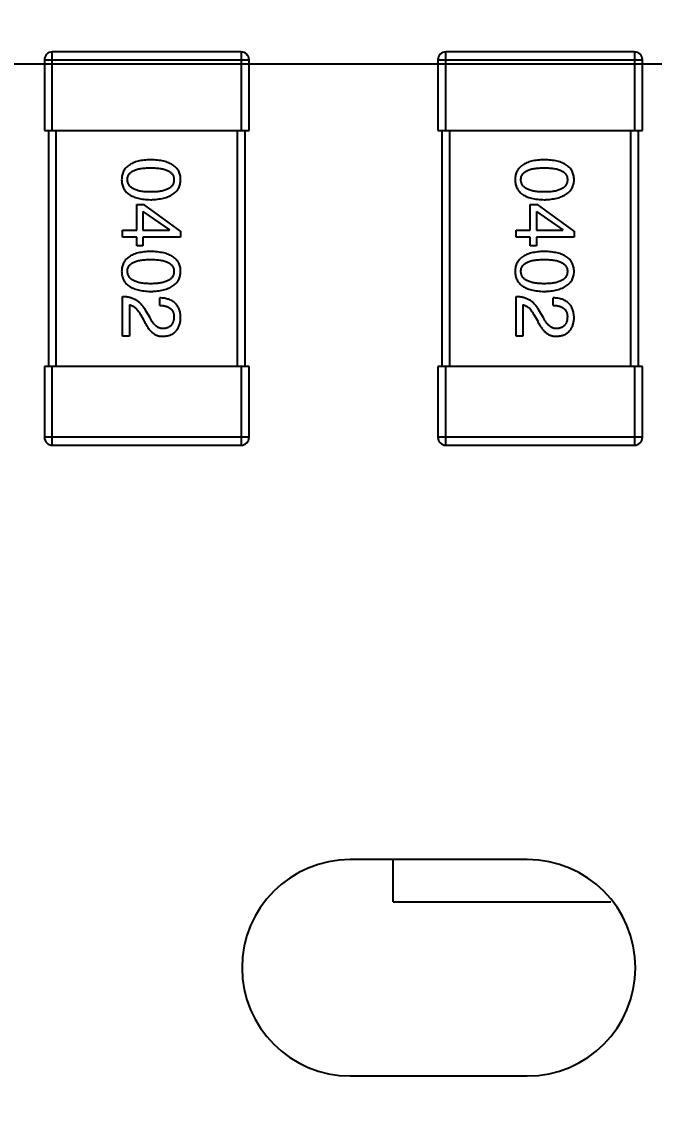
# Model space of a CAD drawing. Header units: millimetres. Extents: x 563 to 681, y 173 to 284.
# Drawn here: x 619.556 to 621.163, y 248.593 to 251.37 of the extents above; entities that cross this region are included whole.
import ezdxf

# ---------------------------------------------------------------- set-up
doc = ezdxf.new("R2010")
doc.units = ezdxf.units.MM
doc.header["$LTSCALE"] = 30.734
doc.header["$PDMODE"] = 3
doc.header["$PDSIZE"] = 0.3125
doc.layers.get('0').update_dxf_attribs({"linetype": 'CONTINUOUS'})
doc.layers.get('Defpoints').update_dxf_attribs({"linetype": 'CONTINUOUS'})
doc.layers.add('dim', color=6, linetype='CONTINUOUS', lineweight=9)
doc.styles.add('Verdana', font='verdana.ttf', dxfattribs={"height": 2.5})
doc.dimstyles.new('aaaaaaaa 3.0', dxfattribs={"dimtxt": 2.5, "dimasz": 1.5, "dimexe": 1.25, "dimexo": 0.625, "dimtad": 1, "dimdec": 1, "dimzin": 9, "dimdsep": 46, "dimtxsty": 'Verdana', "dimcen": 0, "dimazin": 0, "dimtfac": 1, "dimtofl": 0, "dimtmove": 0, "dimatfit": 3, "dimfxl": 1, "dimlwd": 25, "dimlwe": 25, "dimarcsym": 0})

# ---------------------------------------------------------------- blocks, each defined once
blk = doc.blocks.new('*D31')
at = {"layer": 'Defpoints', "color": 0}
for p in [(624.5854, 258.3689), (605.9773, 251.2628), (624.5854, 251.2628)]:
    blk.add_point(p, dxfattribs=at)
at = {"layer": 'dim', "color": 0, "lineweight": 25}
for p, q in [((623.9604, 258.3689), (604.7273, 258.3689)), ((605.9773, 256.8689), (605.9773, 252.7628)), ((623.9604, 251.2628), (604.7273, 251.2628))]:
    blk.add_line(p, q, dxfattribs=at)
at = {"layer": 'dim', "color": 0}
for points in [[(606.2273, 256.8689), (605.7273, 256.8689), (605.9773, 258.3689)], [(605.7273, 252.7628), (606.2273, 252.7628), (605.9773, 251.2628)]]:
    blk.add_solid(points, dxfattribs=at)
at = {"layer": 'dim', "color": 0, "insert": (604.0981, 254.8158), "char_height": 2.5, "attachment_point": 5, "rotation": 90, "style": 'Verdana'}
blk.add_mtext('7.1', dxfattribs=at)
blk = doc.blocks.new('*D32')
at = {"layer": 'Defpoints', "color": 0}
for p in [(624.5856, 251.3188), (610.3968, 245.3339), (624.5856, 238.4478)]:
    blk.add_point(p, dxfattribs=at)
at = {"layer": 'dim', "color": 0, "lineweight": 25}
for p, q in [((624.5856, 250.6938), (624.5856, 237.1978)), ((610.3968, 244.7089), (610.3968, 237.1978)), ((611.8968, 238.4478), (623.0856, 238.4478))]:
    blk.add_line(p, q, dxfattribs=at)
at = {"layer": 'dim', "color": 0}
for points in [[(611.8968, 238.6978), (611.8968, 238.1978), (610.3968, 238.4478)], [(623.0856, 238.1978), (623.0856, 238.6978), (624.5856, 238.4478)]]:
    blk.add_solid(points, dxfattribs=at)
at = {"layer": 'dim', "color": 0, "insert": (617.4912, 240.3488), "char_height": 2.5, "attachment_point": 5, "style": 'Verdana'}
blk.add_mtext('14.2', dxfattribs=at)

msp = doc.modelspace()

# ---------------------------------------------------------------- linework, layer by layer
at = {"linetype": 'Continuous'}
for p, q in [((619.6131, 251.2739), (619.6131, 251.0939)), ((619.6131, 251.2739), (620.1331, 251.2739)), ((619.6331, 251.0939), (619.6331, 251.2939)), ((620.1131, 251.2939), (619.6331, 251.2939)), ((620.1131, 251.2939), (620.1131, 251.0939)), ((620.1331, 251.0939), (620.1331, 251.2739)), ((620.6131, 251.2739), (620.6131, 251.0939)), ((620.6131, 251.2739), (621.1331, 251.2739)), ((620.6331, 251.0939), (620.6331, 251.2939)), ((621.1131, 251.2939), (620.6331, 251.2939)), ((621.1131, 251.2939), (621.1131, 251.0939)), ((621.1331, 251.0939), (621.1331, 251.2739)), ((619.6131, 251.0939), (620.1331, 251.0939)), ((619.6231, 251.0939), (619.6231, 250.4939)), ((619.6431, 250.4939), (619.6431, 251.0939)), ((620.1031, 251.0939), (620.1031, 250.4939)), ((620.1231, 250.4939), (620.1231, 251.0939)), ((620.6131, 251.0939), (621.1331, 251.0939)), ((620.6231, 251.0939), (620.6231, 250.4939)), ((620.6431, 250.4939), (620.6431, 251.0939)), ((621.1031, 251.0939), (621.1031, 250.4939)), ((621.1231, 250.4939), (621.1231, 251.0939)), ((619.8479, 250.8408), (619.8479, 250.9055)), ((619.8479, 250.9055), (619.866, 250.9055)), ((619.8635, 250.8883), (619.8635, 250.8408)), ((619.8635, 250.8883), (619.9307, 250.8416)), ((619.9594, 250.8383), (619.866, 250.9055)), ((620.8479, 250.8408), (620.8479, 250.9055)), ((620.8479, 250.9055), (620.866, 250.9055)), ((620.8635, 250.8883), (620.8635, 250.8408)), ((620.8635, 250.8883), (620.9307, 250.8416)), ((620.9594, 250.8383), (620.866, 250.9055)), ((619.8119, 250.8227), (619.8119, 250.8408)), ((619.8119, 250.8408), (619.8479, 250.8408)), ((619.8635, 250.8408), (619.9307, 250.8408)), ((619.9307, 250.8408), (619.9307, 250.8416)), ((619.9594, 250.8383), (619.9594, 250.8227)), ((620.8119, 250.8227), (620.8119, 250.8408)), ((620.8119, 250.8408), (620.8479, 250.8408)), ((620.8635, 250.8408), (620.9307, 250.8408)), ((620.9307, 250.8408), (620.9307, 250.8416)), ((620.9594, 250.8383), (620.9594, 250.8227)), ((619.8479, 250.8227), (619.8119, 250.8227)), ((619.8479, 250.8006), (619.8479, 250.8227)), ((619.8635, 250.8227), (619.8635, 250.8006)), ((619.9594, 250.8227), (619.8635, 250.8227)), ((620.8479, 250.8227), (620.8119, 250.8227)), ((620.8479, 250.8006), (620.8479, 250.8227)), ((620.8635, 250.8227), (620.8635, 250.8006)), ((620.9594, 250.8227), (620.8635, 250.8227)), ((619.8635, 250.8006), (619.8479, 250.8006)), ((620.8635, 250.8006), (620.8479, 250.8006)), ((619.8119, 250.5707), (619.8119, 250.6716)), ((619.9061, 250.6494), (619.9061, 250.6683)), ((620.8119, 250.5707), (620.8119, 250.6716)), ((620.9061, 250.6494), (620.9061, 250.6683)), ((619.8291, 250.6511), (619.8291, 250.5707)), ((619.8816, 250.6175), (619.8701, 250.6371)), ((620.8291, 250.6511), (620.8291, 250.5707)), ((620.8816, 250.6175), (620.8701, 250.6371)), ((619.857, 250.6265), (619.866, 250.6109)), ((620.857, 250.6265), (620.866, 250.6109)), ((619.8291, 250.5707), (619.8119, 250.5707)), ((620.8291, 250.5707), (620.8119, 250.5707)), ((619.6131, 250.4939), (619.6131, 250.3139)), ((620.1331, 250.4939), (619.6131, 250.4939)), ((619.6331, 250.2939), (619.6331, 250.4939)), ((620.1131, 250.4939), (620.1131, 250.2939)), ((620.1331, 250.3139), (620.1331, 250.4939)), ((620.6131, 250.4939), (620.6131, 250.3139)), ((621.1331, 250.4939), (620.6131, 250.4939)), ((620.6331, 250.2939), (620.6331, 250.4939)), ((621.1131, 250.4939), (621.1131, 250.2939)), ((621.1331, 250.3139), (621.1331, 250.4939)), ((620.1331, 250.3139), (619.6131, 250.3139)), ((621.1331, 250.3139), (620.6131, 250.3139)), ((619.6331, 250.2939), (620.1131, 250.2939)), ((620.6331, 250.2939), (621.1131, 250.2939)), ((620.8404, 249.2401), (620.3904, 249.2401)), ((620.4995, 249.1327), (620.4995, 249.2401)), ((620.4995, 249.1327), (621.0531, 249.1326)), ((620.3904, 248.6901), (620.8404, 248.6901))]:
    msp.add_line(p, q, dxfattribs=at)
for centre, radius, start, end in [((619.6331, 251.2739), 0.02, 90, 180), ((620.1131, 251.2739), 0.02, 0, 90), ((620.6331, 251.2739), 0.02, 90, 180), ((621.1131, 251.2739), 0.02, 0, 90), ((619.6331, 250.3139), 0.02, 180, 270), ((620.1131, 250.3139), 0.02, 270, 0), ((620.6331, 250.3139), 0.02, 180, 270), ((621.1131, 250.3139), 0.02, 270, 0), ((620.3904, 248.9651), 0.275, 90, 270), ((620.8404, 248.9651), 0.275, 270, 90)]:
    msp.add_arc(centre, radius, start, end, dxfattribs=at)
for points, knots in [([(619.8832, 251.0196), (619.8802, 251.0195), (619.8745, 251.0193), (619.8662, 251.0186), (619.8585, 251.0175), (619.8514, 251.016), (619.8447, 251.0141), (619.8387, 251.0118), (619.8332, 251.0093), (619.8283, 251.0062), (619.8239, 251.0029), (619.8201, 250.9991), (619.8169, 250.995), (619.8142, 250.9905), (619.8122, 250.9856), (619.8106, 250.9803), (619.8097, 250.9747), (619.8095, 250.9708), (619.8094, 250.9688)], [0, 0, 0, 0, 0.087693, 0.170223, 0.247496, 0.319826, 0.387768, 0.451403, 0.511459, 0.568358, 0.622671, 0.675251, 0.726739, 0.778422, 0.830759, 0.884394, 0.940865, 1, 1, 1, 1]), ([(619.8242, 250.9688), (619.8242, 250.97), (619.8243, 250.9724), (619.825, 250.9759), (619.8261, 250.9792), (619.8278, 250.9821), (619.8299, 250.9849), (619.8325, 250.9874), (619.8355, 250.9897), (619.839, 250.9917), (619.8429, 250.9934), (619.8473, 250.995), (619.8522, 250.9962), (619.8575, 250.9973), (619.8633, 250.9981), (619.8695, 250.9987), (619.8762, 250.9991), (619.8808, 250.9991), (619.8832, 250.9991)], [0, 0, 0, 0, 0.049766, 0.097012, 0.143225, 0.188786, 0.235079, 0.282962, 0.333687, 0.387747, 0.445963, 0.508657, 0.576545, 0.649868, 0.72822, 0.812712, 0.903543, 1, 1, 1, 1]), ([(619.9594, 250.9688), (619.9593, 250.9708), (619.9592, 250.9747), (619.9582, 250.9803), (619.9566, 250.9856), (619.9545, 250.9905), (619.9517, 250.995), (619.9484, 250.9991), (619.9445, 251.0029), (619.9399, 251.0062), (619.9348, 251.0093), (619.9292, 251.0118), (619.9229, 251.0141), (619.9161, 251.016), (619.9087, 251.0175), (619.9007, 251.0186), (619.8922, 251.0193), (619.8862, 251.0195), (619.8832, 251.0196)], [0, 0, 0, 0, 0.057911, 0.113262, 0.165956, 0.217443, 0.268511, 0.319665, 0.372, 0.426129, 0.483365, 0.543779, 0.607756, 0.676562, 0.749704, 0.827713, 0.911177, 1, 1, 1, 1]), ([(619.8832, 250.9991), (619.8856, 250.9991), (619.8902, 250.9991), (619.8969, 250.9987), (619.9031, 250.9981), (619.9089, 250.9974), (619.9142, 250.9962), (619.9191, 250.995), (619.9235, 250.9934), (619.9274, 250.9917), (619.9309, 250.9897), (619.9339, 250.9874), (619.9365, 250.9849), (619.9386, 250.9822), (619.9402, 250.9792), (619.9414, 250.9759), (619.9421, 250.9724), (619.9422, 250.97), (619.9422, 250.9688)], [0, 0, 0, 0, 0.096452, 0.187278, 0.271765, 0.350519, 0.423437, 0.491321, 0.554011, 0.612224, 0.666281, 0.717003, 0.764884, 0.811423, 0.856783, 0.902993, 0.950236, 1, 1, 1, 1]), ([(620.8832, 251.0196), (620.8802, 251.0195), (620.8745, 251.0193), (620.8662, 251.0186), (620.8585, 251.0175), (620.8514, 251.016), (620.8447, 251.0141), (620.8387, 251.0118), (620.8332, 251.0093), (620.8283, 251.0062), (620.8239, 251.0029), (620.8201, 250.9991), (620.8169, 250.995), (620.8142, 250.9905), (620.8122, 250.9856), (620.8106, 250.9803), (620.8097, 250.9747), (620.8095, 250.9708), (620.8094, 250.9688)], [0, 0, 0, 0, 0.087693, 0.170223, 0.247496, 0.319826, 0.387768, 0.451403, 0.511459, 0.568358, 0.622671, 0.675251, 0.726739, 0.778422, 0.830759, 0.884394, 0.940865, 1, 1, 1, 1]), ([(620.8242, 250.9688), (620.8242, 250.97), (620.8243, 250.9724), (620.825, 250.9759), (620.8261, 250.9792), (620.8278, 250.9821), (620.8299, 250.9849), (620.8325, 250.9874), (620.8355, 250.9897), (620.839, 250.9917), (620.8429, 250.9934), (620.8473, 250.995), (620.8522, 250.9962), (620.8575, 250.9973), (620.8633, 250.9981), (620.8695, 250.9987), (620.8762, 250.9991), (620.8808, 250.9991), (620.8832, 250.9991)], [0, 0, 0, 0, 0.049766, 0.097012, 0.143225, 0.188786, 0.235079, 0.282962, 0.333687, 0.387747, 0.445963, 0.508657, 0.576545, 0.649868, 0.72822, 0.812712, 0.903543, 1, 1, 1, 1]), ([(620.9594, 250.9688), (620.9593, 250.9708), (620.9592, 250.9747), (620.9582, 250.9803), (620.9566, 250.9856), (620.9545, 250.9905), (620.9517, 250.995), (620.9484, 250.9991), (620.9445, 251.0029), (620.9399, 251.0062), (620.9348, 251.0093), (620.9292, 251.0118), (620.9229, 251.0141), (620.9161, 251.016), (620.9087, 251.0175), (620.9007, 251.0186), (620.8922, 251.0193), (620.8862, 251.0195), (620.8832, 251.0196)], [0, 0, 0, 0, 0.057911, 0.113262, 0.165956, 0.217443, 0.268511, 0.319665, 0.372, 0.426129, 0.483365, 0.543779, 0.607756, 0.676562, 0.749704, 0.827713, 0.911177, 1, 1, 1, 1]), ([(620.8832, 250.9991), (620.8856, 250.9991), (620.8902, 250.9991), (620.8969, 250.9987), (620.9031, 250.9981), (620.9089, 250.9974), (620.9142, 250.9962), (620.9191, 250.995), (620.9235, 250.9934), (620.9274, 250.9917), (620.9309, 250.9897), (620.9339, 250.9874), (620.9365, 250.9849), (620.9386, 250.9822), (620.9402, 250.9792), (620.9414, 250.9759), (620.9421, 250.9724), (620.9422, 250.97), (620.9422, 250.9688)], [0, 0, 0, 0, 0.096452, 0.187278, 0.271765, 0.350519, 0.423437, 0.491321, 0.554011, 0.612224, 0.666281, 0.717003, 0.764884, 0.811423, 0.856783, 0.902993, 0.950236, 1, 1, 1, 1]), ([(619.8094, 250.9688), (619.8095, 250.9668), (619.8097, 250.9629), (619.8106, 250.9573), (619.8122, 250.9521), (619.8142, 250.9472), (619.8169, 250.9427), (619.8201, 250.9385), (619.8239, 250.9348), (619.8283, 250.9314), (619.8332, 250.9284), (619.8387, 250.9258), (619.8447, 250.9235), (619.8514, 250.9217), (619.8585, 250.9202), (619.8662, 250.9191), (619.8745, 250.9183), (619.8802, 250.9181), (619.8832, 250.918)], [0, 0, 0, 0, 0.059134, 0.115603, 0.169236, 0.221572, 0.273254, 0.32474, 0.377319, 0.431815, 0.488555, 0.548609, 0.612242, 0.680182, 0.75251, 0.829782, 0.91231, 1, 1, 1, 1]), ([(619.8832, 250.9377), (619.8808, 250.9377), (619.8763, 250.9377), (619.8697, 250.9381), (619.8635, 250.9387), (619.8578, 250.9395), (619.8525, 250.9406), (619.8477, 250.942), (619.8433, 250.9435), (619.8394, 250.9453), (619.8359, 250.9474), (619.8329, 250.9498), (619.8302, 250.9523), (619.8281, 250.9551), (619.8264, 250.9582), (619.8252, 250.9615), (619.8244, 250.9651), (619.8243, 250.9676), (619.8242, 250.9688)], [0, 0, 0, 0, 0.094834, 0.184067, 0.267029, 0.344713, 0.417334, 0.484367, 0.546941, 0.604717, 0.65953, 0.710539, 0.759381, 0.806382, 0.853027, 0.900623, 0.949121, 1, 1, 1, 1]), ([(619.8832, 250.918), (619.8862, 250.9181), (619.8921, 250.9184), (619.9005, 250.9192), (619.9084, 250.9204), (619.9158, 250.922), (619.9226, 250.9239), (619.9288, 250.9262), (619.9344, 250.9288), (619.9395, 250.9318), (619.944, 250.9352), (619.948, 250.9389), (619.9514, 250.943), (619.9542, 250.9475), (619.9563, 250.9523), (619.958, 250.9575), (619.9591, 250.963), (619.9593, 250.9669), (619.9594, 250.9688)], [0, 0, 0, 0, 0.088475, 0.171606, 0.249595, 0.322626, 0.391327, 0.455765, 0.516374, 0.573675, 0.628522, 0.681161, 0.732559, 0.783563, 0.83504, 0.887639, 0.942585, 1, 1, 1, 1]), ([(619.9422, 250.9688), (619.9422, 250.9676), (619.9421, 250.9651), (619.9414, 250.9615), (619.9402, 250.9582), (619.9386, 250.9551), (619.9365, 250.9523), (619.9339, 250.9497), (619.9309, 250.9474), (619.9274, 250.9453), (619.9235, 250.9435), (619.9191, 250.9419), (619.9142, 250.9406), (619.9089, 250.9395), (619.9031, 250.9387), (619.8969, 250.9381), (619.8902, 250.9377), (619.8856, 250.9377), (619.8832, 250.9377)], [0, 0, 0, 0, 0.050604, 0.098688, 0.145699, 0.191791, 0.238625, 0.286717, 0.337546, 0.391814, 0.449755, 0.512106, 0.579685, 0.652048, 0.730262, 0.814146, 0.904281, 1, 1, 1, 1]), ([(620.8094, 250.9688), (620.8095, 250.9668), (620.8097, 250.9629), (620.8106, 250.9573), (620.8122, 250.9521), (620.8142, 250.9472), (620.8169, 250.9427), (620.8201, 250.9385), (620.8239, 250.9348), (620.8283, 250.9314), (620.8332, 250.9284), (620.8387, 250.9258), (620.8447, 250.9235), (620.8514, 250.9217), (620.8585, 250.9202), (620.8662, 250.9191), (620.8745, 250.9183), (620.8802, 250.9181), (620.8832, 250.918)], [0, 0, 0, 0, 0.059134, 0.115603, 0.169236, 0.221572, 0.273254, 0.32474, 0.377319, 0.431815, 0.488555, 0.548609, 0.612242, 0.680182, 0.75251, 0.829782, 0.91231, 1, 1, 1, 1]), ([(620.8832, 250.9377), (620.8808, 250.9377), (620.8763, 250.9377), (620.8697, 250.9381), (620.8635, 250.9387), (620.8578, 250.9395), (620.8525, 250.9406), (620.8477, 250.942), (620.8433, 250.9435), (620.8394, 250.9453), (620.8359, 250.9474), (620.8329, 250.9498), (620.8302, 250.9523), (620.8281, 250.9551), (620.8264, 250.9582), (620.8252, 250.9615), (620.8244, 250.9651), (620.8243, 250.9676), (620.8242, 250.9688)], [0, 0, 0, 0, 0.094834, 0.184067, 0.267029, 0.344713, 0.417334, 0.484367, 0.546941, 0.604717, 0.65953, 0.710539, 0.759381, 0.806382, 0.853027, 0.900623, 0.949121, 1, 1, 1, 1]), ([(620.8832, 250.918), (620.8862, 250.9181), (620.8921, 250.9184), (620.9005, 250.9192), (620.9084, 250.9204), (620.9158, 250.922), (620.9226, 250.9239), (620.9288, 250.9262), (620.9344, 250.9288), (620.9395, 250.9318), (620.944, 250.9352), (620.948, 250.9389), (620.9514, 250.943), (620.9542, 250.9475), (620.9563, 250.9523), (620.958, 250.9575), (620.9591, 250.963), (620.9593, 250.9669), (620.9594, 250.9688)], [0, 0, 0, 0, 0.088475, 0.171606, 0.249595, 0.322626, 0.391327, 0.455765, 0.516374, 0.573675, 0.628522, 0.681161, 0.732559, 0.783563, 0.83504, 0.887639, 0.942585, 1, 1, 1, 1]), ([(620.9422, 250.9688), (620.9422, 250.9676), (620.9421, 250.9651), (620.9414, 250.9615), (620.9402, 250.9582), (620.9386, 250.9551), (620.9365, 250.9523), (620.9339, 250.9497), (620.9309, 250.9474), (620.9274, 250.9453), (620.9235, 250.9435), (620.9191, 250.9419), (620.9142, 250.9406), (620.9089, 250.9395), (620.9031, 250.9387), (620.8969, 250.9381), (620.8902, 250.9377), (620.8856, 250.9377), (620.8832, 250.9377)], [0, 0, 0, 0, 0.050604, 0.098688, 0.145699, 0.191791, 0.238625, 0.286717, 0.337546, 0.391814, 0.449755, 0.512106, 0.579685, 0.652048, 0.730262, 0.814146, 0.904281, 1, 1, 1, 1]), ([(619.8832, 250.7865), (619.8802, 250.7864), (619.8745, 250.7862), (619.8662, 250.7854), (619.8585, 250.7843), (619.8514, 250.7828), (619.8447, 250.7809), (619.8387, 250.7787), (619.8332, 250.7761), (619.8283, 250.7731), (619.8239, 250.7697), (619.8201, 250.766), (619.8169, 250.7618), (619.8142, 250.7573), (619.8122, 250.7524), (619.8106, 250.7472), (619.8097, 250.7415), (619.8095, 250.7377), (619.8094, 250.7357)], [0, 0, 0, 0, 0.087693, 0.170223, 0.247496, 0.319826, 0.387768, 0.451403, 0.511459, 0.568358, 0.622671, 0.675251, 0.726739, 0.778422, 0.830759, 0.884394, 0.940865, 1, 1, 1, 1]), ([(619.9594, 250.7357), (619.9593, 250.7377), (619.9592, 250.7415), (619.9582, 250.7472), (619.9566, 250.7524), (619.9545, 250.7573), (619.9517, 250.7618), (619.9484, 250.766), (619.9445, 250.7697), (619.9399, 250.7731), (619.9348, 250.7761), (619.9292, 250.7787), (619.9229, 250.781), (619.9161, 250.7828), (619.9087, 250.7843), (619.9007, 250.7854), (619.8922, 250.7862), (619.8862, 250.7864), (619.8832, 250.7865)], [0, 0, 0, 0, 0.057911, 0.113262, 0.165956, 0.217443, 0.268511, 0.319665, 0.372, 0.426129, 0.483365, 0.543779, 0.607756, 0.676562, 0.749704, 0.827713, 0.911177, 1, 1, 1, 1]), ([(620.8832, 250.7865), (620.8802, 250.7864), (620.8745, 250.7862), (620.8662, 250.7854), (620.8585, 250.7843), (620.8514, 250.7828), (620.8447, 250.7809), (620.8387, 250.7787), (620.8332, 250.7761), (620.8283, 250.7731), (620.8239, 250.7697), (620.8201, 250.766), (620.8169, 250.7618), (620.8142, 250.7573), (620.8122, 250.7524), (620.8106, 250.7472), (620.8097, 250.7415), (620.8095, 250.7377), (620.8094, 250.7357)], [0, 0, 0, 0, 0.087693, 0.170223, 0.247496, 0.319826, 0.387768, 0.451403, 0.511459, 0.568358, 0.622671, 0.675251, 0.726739, 0.778422, 0.830759, 0.884394, 0.940865, 1, 1, 1, 1]), ([(620.9594, 250.7357), (620.9593, 250.7377), (620.9592, 250.7415), (620.9582, 250.7472), (620.9566, 250.7524), (620.9545, 250.7573), (620.9517, 250.7618), (620.9484, 250.766), (620.9445, 250.7697), (620.9399, 250.7731), (620.9348, 250.7761), (620.9292, 250.7787), (620.9229, 250.781), (620.9161, 250.7828), (620.9087, 250.7843), (620.9007, 250.7854), (620.8922, 250.7862), (620.8862, 250.7864), (620.8832, 250.7865)], [0, 0, 0, 0, 0.057911, 0.113262, 0.165956, 0.217443, 0.268511, 0.319665, 0.372, 0.426129, 0.483365, 0.543779, 0.607756, 0.676562, 0.749704, 0.827713, 0.911177, 1, 1, 1, 1]), ([(619.8242, 250.7357), (619.8242, 250.7369), (619.8243, 250.7393), (619.825, 250.7428), (619.8261, 250.746), (619.8278, 250.749), (619.8299, 250.7518), (619.8325, 250.7543), (619.8355, 250.7565), (619.839, 250.7585), (619.8429, 250.7603), (619.8473, 250.7619), (619.8522, 250.7631), (619.8575, 250.7642), (619.8633, 250.765), (619.8695, 250.7656), (619.8762, 250.7659), (619.8808, 250.766), (619.8832, 250.766)], [0, 0, 0, 0, 0.049766, 0.097012, 0.143225, 0.188786, 0.235079, 0.282962, 0.333687, 0.387747, 0.445963, 0.508657, 0.576545, 0.649868, 0.72822, 0.812712, 0.903543, 1, 1, 1, 1]), ([(619.8832, 250.766), (619.8856, 250.766), (619.8902, 250.7659), (619.8969, 250.7656), (619.9031, 250.765), (619.9089, 250.7642), (619.9142, 250.7631), (619.9191, 250.7619), (619.9235, 250.7603), (619.9274, 250.7585), (619.9309, 250.7565), (619.9339, 250.7543), (619.9365, 250.7517), (619.9386, 250.749), (619.9402, 250.746), (619.9414, 250.7428), (619.9421, 250.7393), (619.9422, 250.7369), (619.9422, 250.7357)], [0, 0, 0, 0, 0.096452, 0.187278, 0.271765, 0.350519, 0.423437, 0.491321, 0.554011, 0.612224, 0.666281, 0.717003, 0.764884, 0.811423, 0.856783, 0.902993, 0.950236, 1, 1, 1, 1]), ([(620.8242, 250.7357), (620.8242, 250.7369), (620.8243, 250.7393), (620.825, 250.7428), (620.8261, 250.746), (620.8278, 250.749), (620.8299, 250.7518), (620.8325, 250.7543), (620.8355, 250.7565), (620.839, 250.7585), (620.8429, 250.7603), (620.8473, 250.7619), (620.8522, 250.7631), (620.8575, 250.7642), (620.8633, 250.765), (620.8695, 250.7656), (620.8762, 250.7659), (620.8808, 250.766), (620.8832, 250.766)], [0, 0, 0, 0, 0.049766, 0.097012, 0.143225, 0.188786, 0.235079, 0.282962, 0.333687, 0.387747, 0.445963, 0.508657, 0.576545, 0.649868, 0.72822, 0.812712, 0.903543, 1, 1, 1, 1]), ([(620.8832, 250.766), (620.8856, 250.766), (620.8902, 250.7659), (620.8969, 250.7656), (620.9031, 250.765), (620.9089, 250.7642), (620.9142, 250.7631), (620.9191, 250.7619), (620.9235, 250.7603), (620.9274, 250.7585), (620.9309, 250.7565), (620.9339, 250.7543), (620.9365, 250.7517), (620.9386, 250.749), (620.9402, 250.746), (620.9414, 250.7428), (620.9421, 250.7393), (620.9422, 250.7369), (620.9422, 250.7357)], [0, 0, 0, 0, 0.096452, 0.187278, 0.271765, 0.350519, 0.423437, 0.491321, 0.554011, 0.612224, 0.666281, 0.717003, 0.764884, 0.811423, 0.856783, 0.902993, 0.950236, 1, 1, 1, 1]), ([(619.8094, 250.7357), (619.8095, 250.7337), (619.8097, 250.7298), (619.8106, 250.7242), (619.8122, 250.7189), (619.8142, 250.714), (619.8169, 250.7095), (619.8201, 250.7054), (619.8239, 250.7016), (619.8283, 250.6982), (619.8332, 250.6952), (619.8387, 250.6926), (619.8447, 250.6904), (619.8514, 250.6885), (619.8585, 250.687), (619.8662, 250.6859), (619.8745, 250.6851), (619.8802, 250.6849), (619.8832, 250.6848)], [0, 0, 0, 0, 0.059134, 0.115603, 0.169236, 0.221572, 0.273254, 0.32474, 0.377319, 0.431815, 0.488555, 0.548609, 0.612242, 0.680182, 0.75251, 0.829782, 0.91231, 1, 1, 1, 1]), ([(619.8832, 250.7045), (619.8808, 250.7045), (619.8763, 250.7046), (619.8697, 250.7049), (619.8635, 250.7055), (619.8578, 250.7064), (619.8525, 250.7075), (619.8477, 250.7088), (619.8433, 250.7104), (619.8394, 250.7122), (619.8359, 250.7143), (619.8329, 250.7166), (619.8302, 250.7191), (619.8281, 250.722), (619.8264, 250.7251), (619.8252, 250.7284), (619.8244, 250.732), (619.8243, 250.7344), (619.8242, 250.7357)], [0, 0, 0, 0, 0.094834, 0.184067, 0.267029, 0.344713, 0.417334, 0.484367, 0.546941, 0.604717, 0.65953, 0.710539, 0.759381, 0.806382, 0.853027, 0.900623, 0.949121, 1, 1, 1, 1]), ([(619.9422, 250.7357), (619.9422, 250.7344), (619.9421, 250.732), (619.9414, 250.7284), (619.9402, 250.7251), (619.9386, 250.722), (619.9365, 250.7192), (619.9339, 250.7166), (619.9309, 250.7143), (619.9274, 250.7122), (619.9235, 250.7104), (619.9191, 250.7088), (619.9142, 250.7075), (619.9089, 250.7064), (619.9031, 250.7055), (619.8969, 250.7049), (619.8902, 250.7046), (619.8856, 250.7045), (619.8832, 250.7045)], [0, 0, 0, 0, 0.050604, 0.098688, 0.145699, 0.191791, 0.238625, 0.286717, 0.337546, 0.391814, 0.449755, 0.512106, 0.579685, 0.652048, 0.730262, 0.814146, 0.904281, 1, 1, 1, 1]), ([(619.8832, 250.6848), (619.8862, 250.685), (619.8921, 250.6852), (619.9005, 250.6861), (619.9084, 250.6873), (619.9158, 250.6888), (619.9226, 250.6907), (619.9288, 250.693), (619.9344, 250.6956), (619.9395, 250.6987), (619.944, 250.702), (619.948, 250.7057), (619.9514, 250.7098), (619.9542, 250.7143), (619.9563, 250.7192), (619.958, 250.7243), (619.9591, 250.7299), (619.9593, 250.7337), (619.9594, 250.7357)], [0, 0, 0, 0, 0.088475, 0.171606, 0.249595, 0.322626, 0.391327, 0.455765, 0.516374, 0.573675, 0.628522, 0.681161, 0.732559, 0.783563, 0.83504, 0.887639, 0.942585, 1, 1, 1, 1]), ([(620.8094, 250.7357), (620.8095, 250.7337), (620.8097, 250.7298), (620.8106, 250.7242), (620.8122, 250.7189), (620.8142, 250.714), (620.8169, 250.7095), (620.8201, 250.7054), (620.8239, 250.7016), (620.8283, 250.6982), (620.8332, 250.6952), (620.8387, 250.6926), (620.8447, 250.6904), (620.8514, 250.6885), (620.8585, 250.687), (620.8662, 250.6859), (620.8745, 250.6851), (620.8802, 250.6849), (620.8832, 250.6848)], [0, 0, 0, 0, 0.059134, 0.115603, 0.169236, 0.221572, 0.273254, 0.32474, 0.377319, 0.431815, 0.488555, 0.548609, 0.612242, 0.680182, 0.75251, 0.829782, 0.91231, 1, 1, 1, 1]), ([(620.8832, 250.7045), (620.8808, 250.7045), (620.8763, 250.7046), (620.8697, 250.7049), (620.8635, 250.7055), (620.8578, 250.7064), (620.8525, 250.7075), (620.8477, 250.7088), (620.8433, 250.7104), (620.8394, 250.7122), (620.8359, 250.7143), (620.8329, 250.7166), (620.8302, 250.7191), (620.8281, 250.722), (620.8264, 250.7251), (620.8252, 250.7284), (620.8244, 250.732), (620.8243, 250.7344), (620.8242, 250.7357)], [0, 0, 0, 0, 0.094834, 0.184067, 0.267029, 0.344713, 0.417334, 0.484367, 0.546941, 0.604717, 0.65953, 0.710539, 0.759381, 0.806382, 0.853027, 0.900623, 0.949121, 1, 1, 1, 1]), ([(620.9422, 250.7357), (620.9422, 250.7344), (620.9421, 250.732), (620.9414, 250.7284), (620.9402, 250.7251), (620.9386, 250.722), (620.9365, 250.7192), (620.9339, 250.7166), (620.9309, 250.7143), (620.9274, 250.7122), (620.9235, 250.7104), (620.9191, 250.7088), (620.9142, 250.7075), (620.9089, 250.7064), (620.9031, 250.7055), (620.8969, 250.7049), (620.8902, 250.7046), (620.8856, 250.7045), (620.8832, 250.7045)], [0, 0, 0, 0, 0.050604, 0.098688, 0.145699, 0.191791, 0.238625, 0.286717, 0.337546, 0.391814, 0.449755, 0.512106, 0.579685, 0.652048, 0.730262, 0.814146, 0.904281, 1, 1, 1, 1]), ([(620.8832, 250.6848), (620.8862, 250.685), (620.8921, 250.6852), (620.9005, 250.6861), (620.9084, 250.6873), (620.9158, 250.6888), (620.9226, 250.6907), (620.9288, 250.693), (620.9344, 250.6956), (620.9395, 250.6987), (620.944, 250.702), (620.948, 250.7057), (620.9514, 250.7098), (620.9542, 250.7143), (620.9563, 250.7192), (620.958, 250.7243), (620.9591, 250.7299), (620.9593, 250.7337), (620.9594, 250.7357)], [0, 0, 0, 0, 0.088475, 0.171606, 0.249595, 0.322626, 0.391327, 0.455765, 0.516374, 0.573675, 0.628522, 0.681161, 0.732559, 0.783563, 0.83504, 0.887639, 0.942585, 1, 1, 1, 1]), ([(619.8701, 250.6371), (619.8693, 250.6385), (619.8678, 250.6412), (619.8653, 250.645), (619.8626, 250.6486), (619.8597, 250.6519), (619.8567, 250.655), (619.8535, 250.6577), (619.8501, 250.6603), (619.8465, 250.6626), (619.8428, 250.6646), (619.8389, 250.6664), (619.8348, 250.6679), (619.8306, 250.6691), (619.8261, 250.6702), (619.8215, 250.6709), (619.8168, 250.6714), (619.8135, 250.6715), (619.8119, 250.6716)], [0, 0, 0, 0, 0.065828, 0.130094, 0.192451, 0.254037, 0.313974, 0.373757, 0.433048, 0.492243, 0.551902, 0.611758, 0.672678, 0.734814, 0.798569, 0.863693, 0.930488, 1, 1, 1, 1]), ([(619.9594, 250.6175), (619.9593, 250.6195), (619.9591, 250.6234), (619.9583, 250.6291), (619.9572, 250.6344), (619.9556, 250.6393), (619.9536, 250.6439), (619.9513, 250.648), (619.9485, 250.6518), (619.9453, 250.6552), (619.9418, 250.6582), (619.9378, 250.6608), (619.9335, 250.6631), (619.9288, 250.6649), (619.9237, 250.6663), (619.9182, 250.6674), (619.9123, 250.6681), (619.9082, 250.6682), (619.9061, 250.6683)], [0, 0, 0, 0, 0.07282, 0.141057, 0.2062, 0.267672, 0.326735, 0.383519, 0.439188, 0.494454, 0.549628, 0.605958, 0.66397, 0.72402, 0.787502, 0.854127, 0.925065, 1, 1, 1, 1]), ([(620.8701, 250.6371), (620.8693, 250.6385), (620.8678, 250.6412), (620.8653, 250.645), (620.8626, 250.6486), (620.8597, 250.6519), (620.8567, 250.655), (620.8535, 250.6577), (620.8501, 250.6603), (620.8465, 250.6626), (620.8428, 250.6646), (620.8389, 250.6664), (620.8348, 250.6679), (620.8306, 250.6691), (620.8261, 250.6702), (620.8215, 250.6709), (620.8168, 250.6714), (620.8135, 250.6715), (620.8119, 250.6716)], [0, 0, 0, 0, 0.065828, 0.130094, 0.192451, 0.254037, 0.313974, 0.373757, 0.433048, 0.492243, 0.551902, 0.611758, 0.672678, 0.734814, 0.798569, 0.863693, 0.930488, 1, 1, 1, 1]), ([(620.9594, 250.6175), (620.9593, 250.6195), (620.9591, 250.6234), (620.9583, 250.6291), (620.9572, 250.6344), (620.9556, 250.6393), (620.9536, 250.6439), (620.9513, 250.648), (620.9485, 250.6518), (620.9453, 250.6552), (620.9418, 250.6582), (620.9378, 250.6608), (620.9335, 250.6631), (620.9288, 250.6649), (620.9237, 250.6663), (620.9182, 250.6674), (620.9123, 250.6681), (620.9082, 250.6682), (620.9061, 250.6683)], [0, 0, 0, 0, 0.07282, 0.141057, 0.2062, 0.267672, 0.326735, 0.383519, 0.439188, 0.494454, 0.549628, 0.605958, 0.66397, 0.72402, 0.787502, 0.854127, 0.925065, 1, 1, 1, 1]), ([(619.8291, 250.6511), (619.8304, 250.6508), (619.833, 250.6503), (619.8368, 250.6486), (619.8405, 250.6465), (619.844, 250.6437), (619.8474, 250.6403), (619.8508, 250.6362), (619.854, 250.6316), (619.8559, 250.6282), (619.857, 250.6265)], [0, 0, 0, 0, 0.103034, 0.208166, 0.318255, 0.434664, 0.559728, 0.695394, 0.841708, 1, 1, 1, 1]), ([(619.9061, 250.6494), (619.9076, 250.6494), (619.9104, 250.6493), (619.9145, 250.6488), (619.9183, 250.6482), (619.9219, 250.6473), (619.9251, 250.6462), (619.9281, 250.645), (619.9308, 250.6434), (619.9332, 250.6417), (619.9354, 250.6397), (619.9372, 250.6375), (619.9387, 250.6351), (619.94, 250.6325), (619.941, 250.6297), (619.9417, 250.6266), (619.9421, 250.6233), (619.9422, 250.6211), (619.9422, 250.6199)], [0, 0, 0, 0, 0.082594, 0.15978, 0.232961, 0.301462, 0.365595, 0.426678, 0.484662, 0.540809, 0.595146, 0.648401, 0.702272, 0.757102, 0.813447, 0.872233, 0.934055, 1, 1, 1, 1]), ([(620.8291, 250.6511), (620.8304, 250.6508), (620.833, 250.6503), (620.8368, 250.6486), (620.8405, 250.6465), (620.844, 250.6437), (620.8474, 250.6403), (620.8508, 250.6362), (620.854, 250.6316), (620.8559, 250.6282), (620.857, 250.6265)], [0, 0, 0, 0, 0.103034, 0.208166, 0.318255, 0.434664, 0.559728, 0.695394, 0.841708, 1, 1, 1, 1]), ([(620.9061, 250.6494), (620.9076, 250.6494), (620.9104, 250.6493), (620.9145, 250.6488), (620.9183, 250.6482), (620.9219, 250.6473), (620.9251, 250.6462), (620.9281, 250.645), (620.9308, 250.6434), (620.9332, 250.6417), (620.9354, 250.6397), (620.9372, 250.6375), (620.9387, 250.6351), (620.94, 250.6325), (620.941, 250.6297), (620.9417, 250.6266), (620.9421, 250.6233), (620.9422, 250.6211), (620.9422, 250.6199)], [0, 0, 0, 0, 0.082594, 0.15978, 0.232961, 0.301462, 0.365595, 0.426678, 0.484662, 0.540809, 0.595146, 0.648401, 0.702272, 0.757102, 0.813447, 0.872233, 0.934055, 1, 1, 1, 1]), ([(619.866, 250.6109), (619.8668, 250.6092), (619.8683, 250.6059), (619.8708, 250.6012), (619.8734, 250.5968), (619.876, 250.5927), (619.8788, 250.589), (619.8817, 250.5857), (619.8846, 250.5826), (619.8876, 250.58), (619.8908, 250.5776), (619.894, 250.5756), (619.8973, 250.5739), (619.9007, 250.5725), (619.9042, 250.5716), (619.9078, 250.5709), (619.9114, 250.5706), (619.9139, 250.5707), (619.9152, 250.5707)], [0, 0, 0, 0, 0.082731, 0.161257, 0.236138, 0.307554, 0.375712, 0.440848, 0.502916, 0.562567, 0.619798, 0.675716, 0.73039, 0.78386, 0.837315, 0.890547, 0.944917, 1, 1, 1, 1]), ([(619.916, 250.5904), (619.9152, 250.5904), (619.9136, 250.5903), (619.9111, 250.5904), (619.9088, 250.5908), (619.9064, 250.5914), (619.9041, 250.5923), (619.9019, 250.5934), (619.8997, 250.5948), (619.8975, 250.5964), (619.8953, 250.5981), (619.8933, 250.6002), (619.8912, 250.6025), (619.8892, 250.605), (619.8872, 250.6078), (619.8853, 250.6108), (619.8834, 250.614), (619.8822, 250.6163), (619.8816, 250.6175)], [0, 0, 0, 0, 0.052237, 0.103888, 0.155485, 0.207395, 0.259864, 0.31356, 0.369176, 0.4266, 0.486836, 0.550048, 0.61567, 0.685271, 0.75824, 0.834614, 0.915635, 1, 1, 1, 1]), ([(619.9152, 250.5707), (619.9169, 250.5709), (619.9202, 250.5711), (619.9249, 250.5719), (619.9294, 250.573), (619.9336, 250.5745), (619.9375, 250.5763), (619.941, 250.5784), (619.9443, 250.5808), (619.9472, 250.5836), (619.9498, 250.5867), (619.9521, 250.5901), (619.9541, 250.5939), (619.9558, 250.598), (619.9572, 250.6024), (619.9583, 250.6071), (619.959, 250.6122), (619.9593, 250.6157), (619.9594, 250.6175)], [0, 0, 0, 0, 0.070688, 0.137741, 0.201612, 0.262778, 0.321223, 0.378455, 0.434411, 0.490146, 0.546362, 0.603392, 0.662208, 0.723401, 0.787372, 0.85442, 0.925153, 1, 1, 1, 1]), ([(619.9422, 250.6199), (619.9421, 250.6188), (619.942, 250.6166), (619.9417, 250.6134), (619.9411, 250.6104), (619.9403, 250.6076), (619.9393, 250.6051), (619.9382, 250.6027), (619.9368, 250.6005), (619.9353, 250.5986), (619.9335, 250.5968), (619.9316, 250.5953), (619.9295, 250.5939), (619.9271, 250.5928), (619.9246, 250.5919), (619.9219, 250.5912), (619.919, 250.5907), (619.917, 250.5905), (619.916, 250.5904)], [0, 0, 0, 0, 0.076112, 0.148436, 0.216883, 0.281466, 0.34298, 0.402356, 0.459881, 0.51546, 0.571111, 0.62658, 0.683162, 0.741007, 0.801404, 0.863825, 0.930544, 1, 1, 1, 1]), ([(620.866, 250.6109), (620.8668, 250.6092), (620.8683, 250.6059), (620.8708, 250.6012), (620.8734, 250.5968), (620.876, 250.5927), (620.8788, 250.589), (620.8817, 250.5857), (620.8846, 250.5826), (620.8876, 250.58), (620.8908, 250.5776), (620.894, 250.5756), (620.8973, 250.5739), (620.9007, 250.5725), (620.9042, 250.5716), (620.9078, 250.5709), (620.9114, 250.5706), (620.9139, 250.5707), (620.9152, 250.5707)], [0, 0, 0, 0, 0.082731, 0.161257, 0.236138, 0.307554, 0.375712, 0.440848, 0.502916, 0.562567, 0.619798, 0.675716, 0.73039, 0.78386, 0.837315, 0.890547, 0.944917, 1, 1, 1, 1]), ([(620.916, 250.5904), (620.9152, 250.5904), (620.9136, 250.5903), (620.9111, 250.5904), (620.9088, 250.5908), (620.9064, 250.5914), (620.9041, 250.5923), (620.9019, 250.5934), (620.8997, 250.5948), (620.8975, 250.5964), (620.8953, 250.5981), (620.8933, 250.6002), (620.8912, 250.6025), (620.8892, 250.605), (620.8872, 250.6078), (620.8853, 250.6108), (620.8834, 250.614), (620.8822, 250.6163), (620.8816, 250.6175)], [0, 0, 0, 0, 0.052237, 0.103888, 0.155485, 0.207395, 0.259864, 0.31356, 0.369176, 0.4266, 0.486836, 0.550048, 0.61567, 0.685271, 0.75824, 0.834614, 0.915635, 1, 1, 1, 1]), ([(620.9152, 250.5707), (620.9169, 250.5709), (620.9202, 250.5711), (620.9249, 250.5719), (620.9294, 250.573), (620.9336, 250.5745), (620.9375, 250.5763), (620.941, 250.5784), (620.9443, 250.5808), (620.9472, 250.5836), (620.9498, 250.5867), (620.9521, 250.5901), (620.9541, 250.5939), (620.9558, 250.598), (620.9572, 250.6024), (620.9583, 250.6071), (620.959, 250.6122), (620.9593, 250.6157), (620.9594, 250.6175)], [0, 0, 0, 0, 0.070688, 0.137741, 0.201612, 0.262778, 0.321223, 0.378455, 0.434411, 0.490146, 0.546362, 0.603392, 0.662208, 0.723401, 0.787372, 0.85442, 0.925153, 1, 1, 1, 1]), ([(620.9422, 250.6199), (620.9421, 250.6188), (620.942, 250.6166), (620.9417, 250.6134), (620.9411, 250.6104), (620.9403, 250.6076), (620.9393, 250.6051), (620.9382, 250.6027), (620.9368, 250.6005), (620.9353, 250.5986), (620.9335, 250.5968), (620.9316, 250.5953), (620.9295, 250.5939), (620.9271, 250.5928), (620.9246, 250.5919), (620.9219, 250.5912), (620.919, 250.5907), (620.917, 250.5905), (620.916, 250.5904)], [0, 0, 0, 0, 0.076112, 0.148436, 0.216883, 0.281466, 0.34298, 0.402356, 0.459881, 0.51546, 0.571111, 0.62658, 0.683162, 0.741007, 0.801404, 0.863825, 0.930544, 1, 1, 1, 1])]:
    msp.add_open_spline(points, degree=3, knots=knots, dxfattribs=at)

# ---------------------------------------------------------------- dimensions: what is measured, and where the dimension line sits
at = {"layer": 'dim'}
dim = msp.add_linear_dim(base=(605.9773, 251.2628), p1=(624.5854, 258.3689), p2=(624.5854, 251.2628), angle=90, dimstyle='aaaaaaaa 3.0', dxfattribs=at)
dim.commit()
dim.dimension.update_dxf_attribs({"geometry": '*D31', "text_midpoint": (604.0981, 254.8158)})
dim = msp.add_linear_dim(base=(624.5856, 238.4478), p1=(610.3968, 245.3339), p2=(624.5856, 251.3188), dimstyle='aaaaaaaa 3.0', dxfattribs=at)
dim.commit()
dim.dimension.update_dxf_attribs({"geometry": '*D32', "text_midpoint": (617.4912, 240.3488)})

doc.saveas('drawing.dxf')
